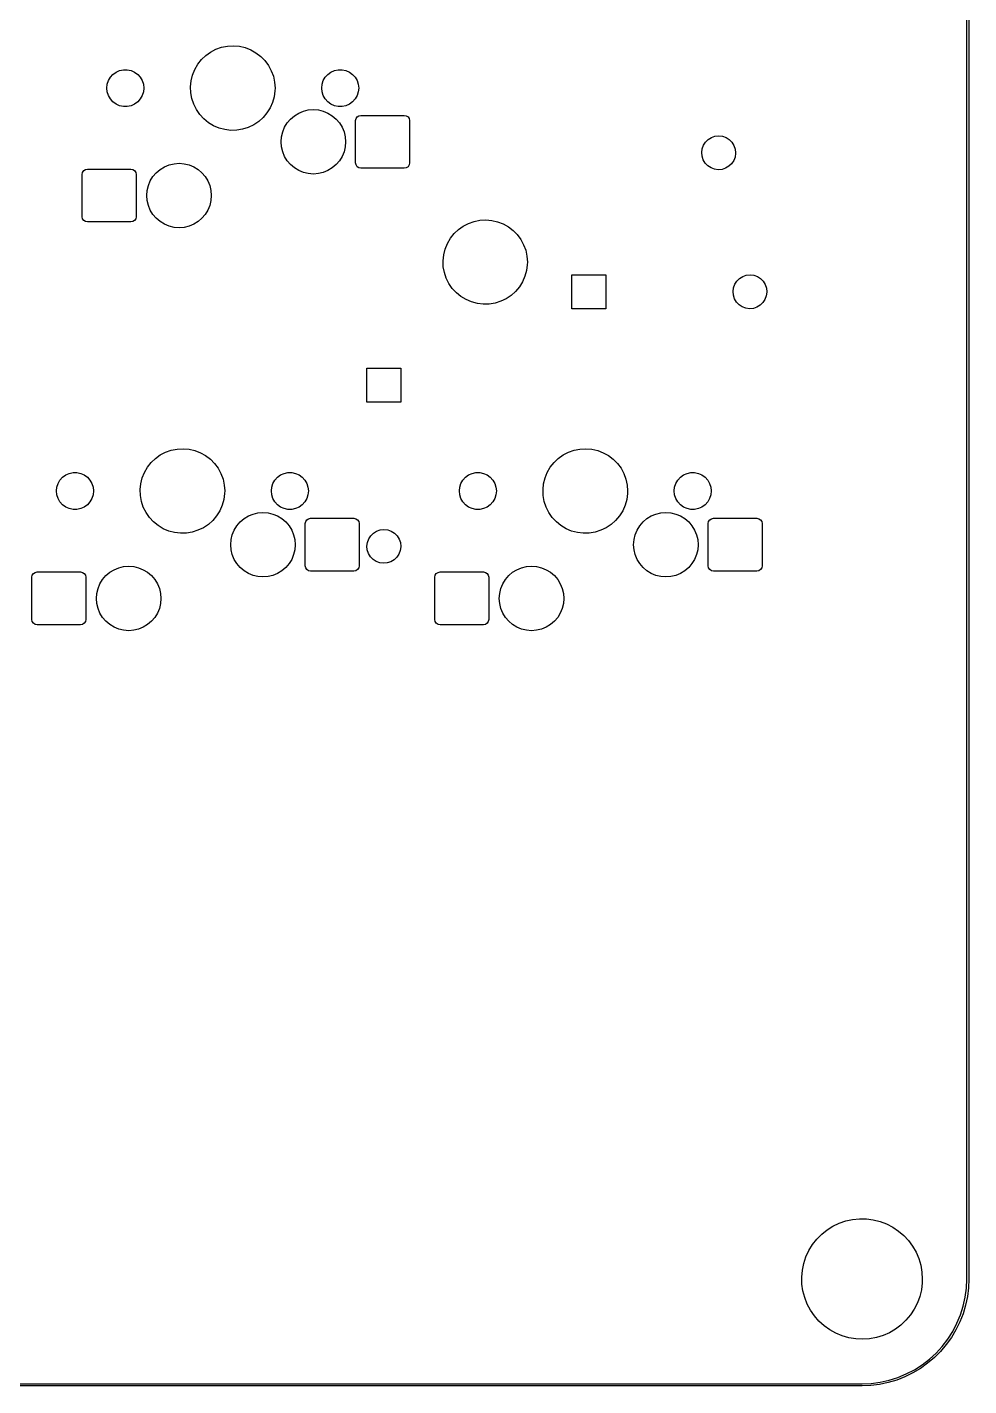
# Model space of a CAD drawing. Extents: x 64 to 386, y -179 to -50.
# Drawn here: x 341.4 to 385.9, y -179.3 to -115.1 of the extents above; entities that cross this region are included whole.
import ezdxf

# ---------------------------------------------------------------- set-up
doc = ezdxf.new("R2010")
doc.units = 0
doc.layers.add('BLACK', color=7, linetype='CONTINUOUS')

msp = doc.modelspace()

# ---------------------------------------------------------------- linework, layer by layer
at = {"layer": 'BLACK', "linetype": 'CONTINUOUS'}
for p, q in [((385.82, -174.26), (385.82, -55.51)), ((385.92, -55.51), (385.92, -174.26)), ((349.841, -116.409), (350.071, -116.245)), ((350.071, -116.245), (350.322, -116.114)), ((350.322, -116.114), (350.589, -116.021)), ((350.589, -116.021), (350.866, -115.966)), ((350.866, -115.966), (351.148, -115.95)), ((351.148, -115.95), (351.429, -115.975)), ((351.429, -115.975), (351.704, -116.038)), ((351.704, -116.038), (351.968, -116.14)), ((351.968, -116.14), (352.214, -116.278)), ((349.32, -117.07), (349.462, -116.826)), ((349.462, -116.826), (349.637, -116.604)), ((349.637, -116.604), (349.841, -116.409)), ((352.214, -116.278), (352.439, -116.45)), ((352.439, -116.45), (352.637, -116.651)), ((352.637, -116.651), (352.805, -116.878)), ((352.805, -116.878), (352.939, -117.127)), ((345.237, -117.594), (345.328, -117.436)), ((345.328, -117.436), (345.451, -117.3)), ((345.451, -117.3), (345.599, -117.192)), ((345.599, -117.192), (345.766, -117.118)), ((345.766, -117.118), (345.945, -117.08)), ((345.945, -117.08), (346.128, -117.08)), ((346.128, -117.08), (346.307, -117.118)), ((346.307, -117.118), (346.474, -117.192)), ((346.474, -117.192), (346.622, -117.3)), ((346.622, -117.3), (346.744, -117.436)), ((346.744, -117.436), (346.836, -117.594)), ((349.146, -117.606), (349.214, -117.332)), ((349.214, -117.332), (349.32, -117.07)), ((352.939, -117.127), (353.037, -117.392)), ((353.037, -117.392), (353.096, -117.668)), ((355.397, -117.594), (355.488, -117.436)), ((355.488, -117.436), (355.611, -117.3)), ((355.611, -117.3), (355.759, -117.192)), ((355.759, -117.192), (355.926, -117.118)), ((355.926, -117.118), (356.105, -117.08)), ((356.105, -117.08), (356.288, -117.08)), ((356.288, -117.08), (356.467, -117.118)), ((356.467, -117.118), (356.634, -117.192)), ((356.634, -117.192), (356.782, -117.3)), ((356.782, -117.3), (356.904, -117.436)), ((356.904, -117.436), (356.996, -117.594)), ((345.161, -117.95), (345.18, -117.768)), ((345.18, -118.132), (345.161, -117.95)), ((345.18, -117.768), (345.237, -117.594)), ((345.237, -118.306), (345.18, -118.132)), ((346.836, -117.594), (346.892, -117.768)), ((346.892, -118.132), (346.836, -118.306)), ((346.892, -117.768), (346.911, -117.95)), ((346.911, -117.95), (346.892, -118.132)), ((349.117, -117.887), (349.146, -117.606)), ((349.128, -118.169), (349.117, -117.887)), ((349.179, -118.447), (349.128, -118.169)), ((353.112, -118.076), (353.075, -118.356)), ((353.096, -117.668), (353.116, -117.95)), ((353.116, -117.95), (353.112, -118.076)), ((355.321, -117.95), (355.34, -117.768)), ((355.34, -118.132), (355.321, -117.95)), ((355.34, -117.768), (355.397, -117.594)), ((355.397, -118.306), (355.34, -118.132)), ((356.996, -117.594), (357.052, -117.768)), ((357.052, -118.132), (356.996, -118.306)), ((357.052, -117.768), (357.071, -117.95)), ((357.071, -117.95), (357.052, -118.132)), ((345.328, -118.464), (345.237, -118.306)), ((345.451, -118.6), (345.328, -118.464)), ((345.599, -118.708), (345.451, -118.6)), ((345.766, -118.782), (345.599, -118.708)), ((345.945, -118.82), (345.766, -118.782)), ((346.128, -118.82), (345.945, -118.82)), ((346.307, -118.782), (346.128, -118.82)), ((346.474, -118.708), (346.307, -118.782)), ((346.622, -118.6), (346.474, -118.708)), ((346.744, -118.464), (346.622, -118.6)), ((346.836, -118.306), (346.744, -118.464)), ((349.268, -118.715), (349.179, -118.447)), ((349.395, -118.968), (349.268, -118.715)), ((352.998, -118.627), (352.884, -118.886)), ((353.075, -118.356), (352.998, -118.627)), ((355.488, -118.464), (355.397, -118.306)), ((355.611, -118.6), (355.488, -118.464)), ((355.759, -118.708), (355.611, -118.6)), ((355.926, -118.782), (355.759, -118.708)), ((356.105, -118.82), (355.926, -118.782)), ((356.288, -118.82), (356.105, -118.82)), ((356.467, -118.782), (356.288, -118.82)), ((356.634, -118.708), (356.467, -118.782)), ((356.782, -118.6), (356.634, -118.708)), ((356.904, -118.464), (356.782, -118.6)), ((356.996, -118.306), (356.904, -118.464)), ((349.555, -119.2), (349.395, -118.968)), ((349.747, -119.408), (349.555, -119.2)), ((349.966, -119.586), (349.747, -119.408)), ((352.553, -119.342), (352.342, -119.53)), ((352.734, -119.126), (352.553, -119.342)), ((352.884, -118.886), (352.734, -119.126)), ((353.692, -119.594), (353.848, -119.412)), ((353.848, -119.412), (354.03, -119.256)), ((354.03, -119.256), (354.234, -119.131)), ((354.234, -119.131), (354.455, -119.04)), ((354.455, -119.04), (354.688, -118.984)), ((354.688, -118.984), (354.926, -118.965)), ((354.926, -118.965), (355.165, -118.984)), ((355.165, -118.984), (355.398, -119.04)), ((355.398, -119.04), (355.619, -119.131)), ((355.619, -119.131), (355.823, -119.256)), ((355.823, -119.256), (356.005, -119.412)), ((356.005, -119.412), (356.16, -119.594)), ((356.926, -119.49), (356.945, -119.394)), ((356.945, -119.394), (356.999, -119.313)), ((356.999, -119.313), (357.081, -119.259)), ((357.081, -119.259), (357.176, -119.24)), ((357.176, -119.24), (359.226, -119.24)), ((359.226, -119.24), (359.322, -119.259)), ((359.322, -119.259), (359.403, -119.313)), ((359.403, -119.313), (359.457, -119.394)), ((359.457, -119.394), (359.476, -119.49)), ((350.208, -119.732), (349.966, -119.586)), ((350.468, -119.842), (350.208, -119.732)), ((350.741, -119.915), (350.468, -119.842)), ((351.022, -119.948), (350.741, -119.915)), ((351.304, -119.941), (351.022, -119.948)), ((351.583, -119.895), (351.304, -119.941)), ((351.852, -119.81), (351.583, -119.895)), ((352.107, -119.687), (351.852, -119.81)), ((352.342, -119.53), (352.107, -119.687)), ((353.42, -120.251), (353.476, -120.019)), ((353.476, -120.019), (353.567, -119.798)), ((353.567, -119.798), (353.692, -119.594)), ((356.16, -119.594), (356.285, -119.798)), ((356.285, -119.798), (356.377, -120.019)), ((356.377, -120.019), (356.432, -120.251)), ((356.926, -121.49), (356.926, -119.49)), ((359.476, -119.49), (359.476, -121.49)), ((353.401, -120.49), (353.42, -120.251)), ((353.42, -120.729), (353.401, -120.49)), ((353.476, -120.961), (353.42, -120.729)), ((356.432, -120.729), (356.377, -120.961)), ((356.432, -120.251), (356.451, -120.49)), ((356.451, -120.49), (356.432, -120.729)), ((373.312, -120.822), (373.373, -120.654)), ((373.373, -120.654), (373.47, -120.504)), ((373.47, -120.504), (373.597, -120.38)), ((373.597, -120.38), (373.749, -120.286)), ((373.749, -120.286), (373.918, -120.229)), ((373.918, -120.229), (374.096, -120.21)), ((374.096, -120.21), (374.273, -120.231)), ((374.273, -120.231), (374.441, -120.291)), ((374.441, -120.291), (374.591, -120.387)), ((374.591, -120.387), (374.717, -120.513)), ((374.717, -120.513), (374.811, -120.664)), ((374.811, -120.664), (374.87, -120.833)), ((353.567, -121.182), (353.476, -120.961)), ((353.692, -121.386), (353.567, -121.182)), ((353.848, -121.568), (353.692, -121.386)), ((356.16, -121.386), (356.005, -121.568)), ((356.285, -121.182), (356.16, -121.386)), ((356.377, -120.961), (356.285, -121.182)), ((373.29, -120.999), (373.312, -120.822)), ((373.307, -121.176), (373.29, -120.999)), ((373.364, -121.346), (373.307, -121.176)), ((373.456, -121.498), (373.364, -121.346)), ((374.802, -121.376), (374.703, -121.524)), ((374.865, -121.209), (374.802, -121.376)), ((374.89, -121.032), (374.865, -121.209)), ((374.87, -120.833), (374.89, -121.01)), ((374.89, -121.01), (374.89, -121.032)), ((343.999, -122.03), (344.018, -121.934)), ((343.999, -124.03), (343.999, -122.03)), ((344.018, -121.934), (344.072, -121.853)), ((344.072, -121.853), (344.154, -121.799)), ((344.154, -121.799), (344.249, -121.78)), ((344.249, -121.78), (346.299, -121.78)), ((346.299, -121.78), (346.395, -121.799)), ((346.395, -121.799), (346.476, -121.853)), ((346.476, -121.853), (346.53, -121.934)), ((346.53, -121.934), (346.549, -122.03)), ((346.549, -122.03), (346.549, -124.03)), ((347.342, -122.134), (347.498, -121.952)), ((347.498, -121.952), (347.68, -121.796)), ((347.68, -121.796), (347.884, -121.671)), ((347.884, -121.671), (348.105, -121.58)), ((348.105, -121.58), (348.338, -121.524)), ((348.338, -121.524), (348.576, -121.505)), ((348.576, -121.505), (348.815, -121.524)), ((348.815, -121.524), (349.048, -121.58)), ((349.048, -121.58), (349.269, -121.671)), ((349.269, -121.671), (349.473, -121.796)), ((349.473, -121.796), (349.655, -121.952)), ((349.655, -121.952), (349.81, -122.134)), ((354.03, -121.724), (353.848, -121.568)), ((354.234, -121.849), (354.03, -121.724)), ((354.455, -121.94), (354.234, -121.849)), ((354.688, -121.996), (354.455, -121.94)), ((354.926, -122.015), (354.688, -121.996)), ((355.165, -121.996), (354.926, -122.015)), ((355.398, -121.94), (355.165, -121.996)), ((355.619, -121.849), (355.398, -121.94)), ((355.823, -121.724), (355.619, -121.849)), ((356.005, -121.568), (355.823, -121.724)), ((356.945, -121.586), (356.926, -121.49)), ((356.999, -121.667), (356.945, -121.586)), ((357.081, -121.721), (356.999, -121.667)), ((357.176, -121.74), (357.081, -121.721)), ((359.226, -121.74), (357.176, -121.74)), ((359.322, -121.721), (359.226, -121.74)), ((359.403, -121.667), (359.322, -121.721)), ((359.457, -121.586), (359.403, -121.667)), ((359.476, -121.49), (359.457, -121.586)), ((373.58, -121.626), (373.456, -121.498)), ((373.729, -121.724), (373.58, -121.626)), ((373.896, -121.786), (373.729, -121.724)), ((374.073, -121.81), (373.896, -121.786)), ((374.251, -121.794), (374.073, -121.81)), ((374.42, -121.739), (374.251, -121.794)), ((374.574, -121.647), (374.42, -121.739)), ((374.703, -121.524), (374.574, -121.647)), ((347.07, -122.791), (347.126, -122.559)), ((347.126, -122.559), (347.217, -122.338)), ((347.217, -122.338), (347.342, -122.134)), ((349.81, -122.134), (349.935, -122.338)), ((349.935, -122.338), (350.027, -122.559)), ((350.027, -122.559), (350.082, -122.791)), ((347.051, -123.03), (347.07, -122.791)), ((347.07, -123.269), (347.051, -123.03)), ((347.126, -123.501), (347.07, -123.269)), ((350.082, -123.269), (350.027, -123.501)), ((350.082, -122.791), (350.101, -123.03)), ((350.101, -123.03), (350.082, -123.269)), ((347.217, -123.722), (347.126, -123.501)), ((347.342, -123.926), (347.217, -123.722)), ((347.498, -124.108), (347.342, -123.926)), ((349.81, -123.926), (349.655, -124.108)), ((349.935, -123.722), (349.81, -123.926)), ((350.027, -123.501), (349.935, -123.722)), ((344.018, -124.126), (343.999, -124.03)), ((344.072, -124.207), (344.018, -124.126)), ((344.154, -124.261), (344.072, -124.207)), ((344.249, -124.28), (344.154, -124.261)), ((346.299, -124.28), (344.249, -124.28)), ((346.395, -124.261), (346.299, -124.28)), ((346.476, -124.207), (346.395, -124.261)), ((346.53, -124.126), (346.476, -124.207)), ((346.549, -124.03), (346.53, -124.126)), ((347.68, -124.264), (347.498, -124.108)), ((347.884, -124.389), (347.68, -124.264)), ((348.105, -124.48), (347.884, -124.389)), ((348.338, -124.536), (348.105, -124.48)), ((348.576, -124.555), (348.338, -124.536)), ((348.815, -124.536), (348.576, -124.555)), ((349.048, -124.48), (348.815, -124.536)), ((349.269, -124.389), (349.048, -124.48)), ((349.473, -124.264), (349.269, -124.389)), ((349.655, -124.108), (349.473, -124.264)), ((361.783, -124.639), (362.012, -124.475)), ((362.012, -124.475), (362.262, -124.345)), ((362.262, -124.345), (362.528, -124.252)), ((362.528, -124.252), (362.804, -124.197)), ((362.804, -124.197), (363.086, -124.181)), ((363.086, -124.181), (363.366, -124.206)), ((363.366, -124.206), (363.641, -124.269)), ((363.641, -124.269), (363.903, -124.371)), ((363.903, -124.371), (364.149, -124.508)), ((364.149, -124.508), (364.373, -124.679)), ((361.264, -125.298), (361.405, -125.054)), ((361.405, -125.054), (361.579, -124.833)), ((361.579, -124.833), (361.783, -124.639)), ((364.373, -124.679), (364.57, -124.88)), ((364.57, -124.88), (364.738, -125.107)), ((364.738, -125.107), (364.871, -125.354)), ((361.061, -126.112), (361.09, -125.832)), ((361.09, -125.832), (361.158, -125.559)), ((361.158, -125.559), (361.264, -125.298)), ((364.871, -125.354), (364.969, -125.619)), ((364.969, -125.619), (365.028, -125.894)), ((365.028, -125.894), (365.048, -126.175)), ((361.072, -126.394), (361.061, -126.112)), ((361.123, -126.671), (361.072, -126.394)), ((365.044, -126.3), (365.007, -126.579)), ((365.048, -126.175), (365.044, -126.3)), ((361.212, -126.938), (361.123, -126.671)), ((361.338, -127.19), (361.212, -126.938)), ((361.498, -127.422), (361.338, -127.19)), ((364.816, -127.108), (364.667, -127.347)), ((364.93, -126.85), (364.816, -127.108)), ((365.007, -126.579), (364.93, -126.85)), ((367.15, -128.38), (367.15, -126.78)), ((367.15, -126.78), (368.75, -126.78)), ((368.75, -126.78), (368.75, -128.38)), ((374.853, -127.224), (374.95, -127.074)), ((374.95, -127.074), (375.077, -126.95)), ((375.077, -126.95), (375.229, -126.856)), ((375.229, -126.856), (375.398, -126.799)), ((375.398, -126.799), (375.576, -126.78)), ((375.576, -126.78), (375.753, -126.801)), ((375.753, -126.801), (375.921, -126.861)), ((375.921, -126.861), (376.071, -126.957)), ((376.071, -126.957), (376.197, -127.083)), ((376.197, -127.083), (376.291, -127.234)), ((361.689, -127.628), (361.498, -127.422)), ((361.908, -127.806), (361.689, -127.628)), ((362.149, -127.952), (361.908, -127.806)), ((364.276, -127.75), (364.042, -127.907)), ((364.486, -127.563), (364.276, -127.75)), ((364.667, -127.347), (364.486, -127.563)), ((374.77, -127.569), (374.792, -127.392)), ((374.787, -127.746), (374.77, -127.569)), ((374.844, -127.916), (374.787, -127.746)), ((374.792, -127.392), (374.853, -127.224)), ((376.345, -127.779), (376.282, -127.946)), ((376.291, -127.234), (376.35, -127.403)), ((376.37, -127.602), (376.345, -127.779)), ((376.35, -127.403), (376.37, -127.58)), ((376.37, -127.58), (376.37, -127.602)), ((362.408, -128.061), (362.149, -127.952)), ((362.681, -128.134), (362.408, -128.061)), ((362.96, -128.167), (362.681, -128.134)), ((363.242, -128.16), (362.96, -128.167)), ((363.52, -128.114), (363.242, -128.16)), ((363.788, -128.029), (363.52, -128.114)), ((364.042, -127.907), (363.788, -128.029)), ((368.75, -128.38), (367.15, -128.38)), ((374.936, -128.068), (374.844, -127.916)), ((375.06, -128.196), (374.936, -128.068)), ((375.209, -128.294), (375.06, -128.196)), ((375.376, -128.356), (375.209, -128.294)), ((375.553, -128.38), (375.376, -128.356)), ((375.731, -128.364), (375.553, -128.38)), ((375.9, -128.309), (375.731, -128.364)), ((376.054, -128.217), (375.9, -128.309)), ((376.183, -128.094), (376.054, -128.217)), ((376.282, -127.946), (376.183, -128.094)), ((357.46, -132.8), (357.46, -131.2)), ((357.46, -131.2), (359.06, -131.2)), ((359.06, -131.2), (359.06, -132.8)), ((359.06, -132.8), (357.46, -132.8)), ((347.256, -135.654), (347.46, -135.459)), ((347.46, -135.459), (347.69, -135.295)), ((347.69, -135.295), (347.941, -135.164)), ((347.941, -135.164), (348.207, -135.071)), ((348.207, -135.071), (348.484, -135.016)), ((348.484, -135.016), (348.766, -135)), ((348.766, -135), (349.048, -135.025)), ((349.048, -135.025), (349.323, -135.088)), ((349.323, -135.088), (349.587, -135.19)), ((349.587, -135.19), (349.833, -135.328)), ((349.833, -135.328), (350.058, -135.5)), ((350.058, -135.5), (350.256, -135.701)), ((366.306, -135.654), (366.51, -135.459)), ((366.51, -135.459), (366.74, -135.295)), ((366.74, -135.295), (366.991, -135.164)), ((366.991, -135.164), (367.257, -135.071)), ((367.257, -135.071), (367.534, -135.016)), ((367.534, -135.016), (367.816, -135)), ((367.816, -135), (368.098, -135.025)), ((368.098, -135.025), (368.373, -135.088)), ((368.373, -135.088), (368.637, -135.19)), ((368.637, -135.19), (368.883, -135.328)), ((368.883, -135.328), (369.108, -135.5)), ((369.108, -135.5), (369.306, -135.701)), ((343.217, -136.242), (343.385, -136.168)), ((343.385, -136.168), (343.564, -136.13)), ((343.564, -136.13), (343.746, -136.13)), ((343.746, -136.13), (343.925, -136.168)), ((343.925, -136.168), (344.092, -136.242)), ((346.833, -136.382), (346.939, -136.12)), ((346.939, -136.12), (347.081, -135.876)), ((347.081, -135.876), (347.256, -135.654)), ((350.256, -135.701), (350.424, -135.928)), ((350.424, -135.928), (350.558, -136.177)), ((350.558, -136.177), (350.656, -136.442)), ((353.377, -136.242), (353.545, -136.168)), ((353.545, -136.168), (353.724, -136.13)), ((353.724, -136.13), (353.906, -136.13)), ((353.906, -136.13), (354.085, -136.168)), ((354.085, -136.168), (354.252, -136.242)), ((362.267, -136.242), (362.435, -136.168)), ((362.435, -136.168), (362.614, -136.13)), ((362.614, -136.13), (362.796, -136.13)), ((362.796, -136.13), (362.975, -136.168)), ((362.975, -136.168), (363.142, -136.242)), ((365.883, -136.382), (365.989, -136.12)), ((365.989, -136.12), (366.131, -135.876)), ((366.131, -135.876), (366.306, -135.654)), ((369.306, -135.701), (369.474, -135.928)), ((369.474, -135.928), (369.608, -136.177)), ((369.608, -136.177), (369.706, -136.442)), ((372.428, -136.242), (372.595, -136.168)), ((372.595, -136.168), (372.774, -136.13)), ((372.774, -136.13), (372.956, -136.13)), ((372.956, -136.13), (373.135, -136.168)), ((373.135, -136.168), (373.303, -136.242)), ((342.78, -137), (342.799, -136.818)), ((342.799, -136.818), (342.856, -136.644)), ((342.856, -136.644), (342.947, -136.486)), ((342.947, -136.486), (343.07, -136.35)), ((343.07, -136.35), (343.217, -136.242)), ((344.092, -136.242), (344.24, -136.35)), ((344.24, -136.35), (344.363, -136.486)), ((344.363, -136.486), (344.454, -136.644)), ((344.454, -136.644), (344.511, -136.818)), ((344.511, -136.818), (344.53, -137)), ((346.736, -136.937), (346.765, -136.656)), ((346.765, -136.656), (346.833, -136.382)), ((350.656, -136.442), (350.715, -136.718)), ((350.715, -136.718), (350.735, -137)), ((352.94, -137), (352.959, -136.818)), ((352.959, -136.818), (353.016, -136.644)), ((353.016, -136.644), (353.107, -136.486)), ((353.107, -136.486), (353.23, -136.35)), ((353.23, -136.35), (353.377, -136.242)), ((354.252, -136.242), (354.4, -136.35)), ((354.4, -136.35), (354.523, -136.486)), ((354.523, -136.486), (354.614, -136.644)), ((354.614, -136.644), (354.671, -136.818)), ((354.671, -136.818), (354.69, -137)), ((361.83, -137), (361.849, -136.818)), ((361.849, -136.818), (361.906, -136.644)), ((361.906, -136.644), (361.997, -136.486)), ((361.997, -136.486), (362.12, -136.35)), ((362.12, -136.35), (362.267, -136.242)), ((363.142, -136.242), (363.29, -136.35)), ((363.29, -136.35), (363.413, -136.486)), ((363.413, -136.486), (363.504, -136.644)), ((363.504, -136.644), (363.561, -136.818)), ((363.561, -136.818), (363.58, -137)), ((365.786, -136.937), (365.815, -136.656)), ((365.815, -136.656), (365.883, -136.382)), ((369.706, -136.442), (369.765, -136.718)), ((369.765, -136.718), (369.785, -137)), ((371.99, -137), (372.009, -136.818)), ((372.009, -136.818), (372.066, -136.644)), ((372.066, -136.644), (372.157, -136.486)), ((372.157, -136.486), (372.28, -136.35)), ((372.28, -136.35), (372.428, -136.242)), ((373.303, -136.242), (373.45, -136.35)), ((373.45, -136.35), (373.573, -136.486)), ((373.573, -136.486), (373.664, -136.644)), ((373.664, -136.644), (373.721, -136.818)), ((373.721, -136.818), (373.74, -137)), ((342.799, -137.182), (342.78, -137)), ((342.856, -137.356), (342.799, -137.182)), ((342.947, -137.514), (342.856, -137.356)), ((344.454, -137.356), (344.363, -137.514)), ((344.511, -137.182), (344.454, -137.356)), ((344.53, -137), (344.511, -137.182)), ((346.747, -137.219), (346.736, -136.937)), ((346.798, -137.497), (346.747, -137.219)), ((350.693, -137.406), (350.617, -137.677)), ((350.731, -137.126), (350.693, -137.406)), ((350.735, -137), (350.731, -137.126)), ((352.959, -137.182), (352.94, -137)), ((353.016, -137.356), (352.959, -137.182)), ((353.107, -137.514), (353.016, -137.356)), ((354.614, -137.356), (354.523, -137.514)), ((354.671, -137.182), (354.614, -137.356)), ((354.69, -137), (354.671, -137.182)), ((361.849, -137.182), (361.83, -137)), ((361.906, -137.356), (361.849, -137.182)), ((361.997, -137.514), (361.906, -137.356)), ((363.504, -137.356), (363.413, -137.514)), ((363.561, -137.182), (363.504, -137.356)), ((363.58, -137), (363.561, -137.182)), ((365.797, -137.219), (365.786, -136.937)), ((365.848, -137.497), (365.797, -137.219)), ((369.743, -137.406), (369.667, -137.677)), ((369.781, -137.126), (369.743, -137.406)), ((369.785, -137), (369.781, -137.126)), ((372.009, -137.182), (371.99, -137)), ((372.066, -137.356), (372.009, -137.182)), ((372.157, -137.514), (372.066, -137.356)), ((373.664, -137.356), (373.573, -137.514)), ((373.721, -137.182), (373.664, -137.356)), ((373.74, -137), (373.721, -137.182)), ((343.07, -137.65), (342.947, -137.514)), ((343.217, -137.758), (343.07, -137.65)), ((343.385, -137.832), (343.217, -137.758)), ((343.564, -137.87), (343.385, -137.832)), ((343.746, -137.87), (343.564, -137.87)), ((343.925, -137.832), (343.746, -137.87)), ((344.092, -137.758), (343.925, -137.832)), ((344.24, -137.65), (344.092, -137.758)), ((344.363, -137.514), (344.24, -137.65)), ((346.887, -137.765), (346.798, -137.497)), ((347.014, -138.018), (346.887, -137.765)), ((347.174, -138.25), (347.014, -138.018)), ((350.503, -137.936), (350.353, -138.176)), ((350.617, -137.677), (350.503, -137.936)), ((351.853, -138.181), (352.074, -138.09)), ((352.074, -138.09), (352.306, -138.034)), ((352.306, -138.034), (352.545, -138.015)), ((352.545, -138.015), (352.784, -138.034)), ((352.784, -138.034), (353.016, -138.09)), ((353.016, -138.09), (353.237, -138.181)), ((353.23, -137.65), (353.107, -137.514)), ((353.377, -137.758), (353.23, -137.65)), ((353.545, -137.832), (353.377, -137.758)), ((353.724, -137.87), (353.545, -137.832)), ((353.906, -137.87), (353.724, -137.87)), ((354.085, -137.832), (353.906, -137.87)), ((354.252, -137.758), (354.085, -137.832)), ((354.4, -137.65), (354.252, -137.758)), ((354.523, -137.514), (354.4, -137.65)), ((362.12, -137.65), (361.997, -137.514)), ((362.267, -137.758), (362.12, -137.65)), ((362.435, -137.832), (362.267, -137.758)), ((362.614, -137.87), (362.435, -137.832)), ((362.796, -137.87), (362.614, -137.87)), ((362.975, -137.832), (362.796, -137.87)), ((363.142, -137.758), (362.975, -137.832)), ((363.29, -137.65), (363.142, -137.758)), ((363.413, -137.514), (363.29, -137.65)), ((365.937, -137.765), (365.848, -137.497)), ((366.064, -138.018), (365.937, -137.765)), ((366.224, -138.25), (366.064, -138.018)), ((369.553, -137.936), (369.403, -138.176)), ((369.667, -137.677), (369.553, -137.936)), ((370.903, -138.181), (371.124, -138.09)), ((371.124, -138.09), (371.356, -138.034)), ((371.356, -138.034), (371.595, -138.015)), ((371.595, -138.015), (371.834, -138.034)), ((371.834, -138.034), (372.066, -138.09)), ((372.066, -138.09), (372.287, -138.181)), ((372.28, -137.65), (372.157, -137.514)), ((372.428, -137.758), (372.28, -137.65)), ((372.595, -137.832), (372.428, -137.758)), ((372.774, -137.87), (372.595, -137.832)), ((372.956, -137.87), (372.774, -137.87)), ((373.135, -137.832), (372.956, -137.87)), ((373.303, -137.758), (373.135, -137.832)), ((373.45, -137.65), (373.303, -137.758)), ((373.573, -137.514), (373.45, -137.65)), ((347.366, -138.458), (347.174, -138.25)), ((347.585, -138.636), (347.366, -138.458)), ((347.827, -138.782), (347.585, -138.636)), ((349.726, -138.737), (349.471, -138.86)), ((349.961, -138.58), (349.726, -138.737)), ((350.171, -138.392), (349.961, -138.58)), ((350.353, -138.176), (350.171, -138.392)), ((351.186, -138.848), (351.311, -138.644)), ((351.311, -138.644), (351.467, -138.462)), ((351.467, -138.462), (351.649, -138.306)), ((351.649, -138.306), (351.853, -138.181)), ((353.237, -138.181), (353.441, -138.306)), ((353.441, -138.306), (353.623, -138.462)), ((353.623, -138.462), (353.779, -138.644)), ((353.779, -138.644), (353.904, -138.848)), ((354.545, -138.54), (354.564, -138.444)), ((354.545, -140.54), (354.545, -138.54)), ((354.564, -138.444), (354.618, -138.363)), ((354.618, -138.363), (354.699, -138.309)), ((354.699, -138.309), (354.795, -138.29)), ((354.795, -138.29), (356.845, -138.29)), ((356.845, -138.29), (356.941, -138.309)), ((356.941, -138.309), (357.022, -138.363)), ((357.022, -138.363), (357.076, -138.444)), ((357.076, -138.444), (357.095, -138.54)), ((357.095, -138.54), (357.095, -140.54)), ((366.416, -138.458), (366.224, -138.25)), ((366.635, -138.636), (366.416, -138.458)), ((366.877, -138.782), (366.635, -138.636)), ((368.776, -138.737), (368.521, -138.86)), ((369.011, -138.58), (368.776, -138.737)), ((369.221, -138.392), (369.011, -138.58)), ((369.403, -138.176), (369.221, -138.392)), ((370.236, -138.848), (370.361, -138.644)), ((370.361, -138.644), (370.517, -138.462)), ((370.517, -138.462), (370.699, -138.306)), ((370.699, -138.306), (370.903, -138.181)), ((372.287, -138.181), (372.491, -138.306)), ((372.491, -138.306), (372.673, -138.462)), ((372.673, -138.462), (372.829, -138.644)), ((372.829, -138.644), (372.954, -138.848)), ((373.595, -138.54), (373.614, -138.444)), ((373.595, -140.54), (373.595, -138.54)), ((373.614, -138.444), (373.668, -138.363)), ((373.668, -138.363), (373.749, -138.309)), ((373.749, -138.309), (373.845, -138.29)), ((373.845, -138.29), (375.895, -138.29)), ((375.895, -138.29), (375.991, -138.309)), ((375.991, -138.309), (376.072, -138.363)), ((376.072, -138.363), (376.126, -138.444)), ((376.126, -138.444), (376.145, -138.54)), ((376.145, -138.54), (376.145, -140.54)), ((348.087, -138.892), (347.827, -138.782)), ((348.36, -138.965), (348.087, -138.892)), ((348.641, -138.998), (348.36, -138.965)), ((348.923, -138.991), (348.641, -138.998)), ((349.202, -138.945), (348.923, -138.991)), ((349.471, -138.86), (349.202, -138.945)), ((351.02, -139.54), (351.039, -139.301)), ((351.039, -139.301), (351.095, -139.069)), ((351.095, -139.069), (351.186, -138.848)), ((353.904, -138.848), (353.995, -139.069)), ((353.995, -139.069), (354.051, -139.301)), ((354.051, -139.301), (354.07, -139.54)), ((357.482, -139.432), (357.543, -139.264)), ((357.543, -139.264), (357.64, -139.114)), ((357.64, -139.114), (357.767, -138.99)), ((357.767, -138.99), (357.919, -138.896)), ((357.919, -138.896), (358.088, -138.839)), ((358.088, -138.839), (358.266, -138.82)), ((358.266, -138.82), (358.443, -138.841)), ((358.443, -138.841), (358.611, -138.901)), ((358.611, -138.901), (358.761, -138.997)), ((358.761, -138.997), (358.887, -139.123)), ((358.887, -139.123), (358.981, -139.274)), ((358.981, -139.274), (359.04, -139.443)), ((367.137, -138.892), (366.877, -138.782)), ((367.41, -138.965), (367.137, -138.892)), ((367.691, -138.998), (367.41, -138.965)), ((367.973, -138.991), (367.691, -138.998)), ((368.252, -138.945), (367.973, -138.991)), ((368.521, -138.86), (368.252, -138.945)), ((370.07, -139.54), (370.089, -139.301)), ((370.089, -139.301), (370.145, -139.069)), ((370.145, -139.069), (370.236, -138.848)), ((372.954, -138.848), (373.045, -139.069)), ((373.045, -139.069), (373.101, -139.301)), ((373.101, -139.301), (373.12, -139.54)), ((351.039, -139.779), (351.02, -139.54)), ((351.095, -140.011), (351.039, -139.779)), ((351.186, -140.232), (351.095, -140.011)), ((353.995, -140.011), (353.904, -140.232)), ((354.051, -139.779), (353.995, -140.011)), ((354.07, -139.54), (354.051, -139.779)), ((357.46, -139.609), (357.482, -139.432)), ((357.477, -139.786), (357.46, -139.609)), ((357.534, -139.956), (357.477, -139.786)), ((357.626, -140.108), (357.534, -139.956)), ((358.972, -139.986), (358.873, -140.134)), ((359.035, -139.819), (358.972, -139.986)), ((359.06, -139.642), (359.035, -139.819)), ((359.04, -139.443), (359.06, -139.62)), ((359.06, -139.62), (359.06, -139.642)), ((370.089, -139.779), (370.07, -139.54)), ((370.145, -140.011), (370.089, -139.779)), ((370.236, -140.232), (370.145, -140.011)), ((373.045, -140.011), (372.954, -140.232)), ((373.101, -139.779), (373.045, -140.011)), ((373.12, -139.54), (373.101, -139.779)), ((345.503, -140.721), (345.724, -140.63)), ((345.724, -140.63), (345.956, -140.574)), ((345.956, -140.574), (346.195, -140.555)), ((346.195, -140.555), (346.434, -140.574)), ((346.434, -140.574), (346.666, -140.63)), ((346.666, -140.63), (346.887, -140.721)), ((351.311, -140.436), (351.186, -140.232)), ((351.467, -140.618), (351.311, -140.436)), ((351.649, -140.774), (351.467, -140.618)), ((353.623, -140.618), (353.441, -140.774)), ((353.779, -140.436), (353.623, -140.618)), ((353.904, -140.232), (353.779, -140.436)), ((354.564, -140.636), (354.545, -140.54)), ((354.618, -140.717), (354.564, -140.636)), ((357.076, -140.636), (357.022, -140.717)), ((357.095, -140.54), (357.076, -140.636)), ((357.75, -140.236), (357.626, -140.108)), ((357.899, -140.334), (357.75, -140.236)), ((358.066, -140.396), (357.899, -140.334)), ((358.243, -140.42), (358.066, -140.396)), ((358.421, -140.404), (358.243, -140.42)), ((358.59, -140.349), (358.421, -140.404)), ((358.744, -140.257), (358.59, -140.349)), ((358.873, -140.134), (358.744, -140.257)), ((364.553, -140.721), (364.774, -140.63)), ((364.774, -140.63), (365.006, -140.574)), ((365.006, -140.574), (365.245, -140.555)), ((365.245, -140.555), (365.484, -140.574)), ((365.484, -140.574), (365.716, -140.63)), ((365.716, -140.63), (365.937, -140.721)), ((370.361, -140.436), (370.236, -140.232)), ((370.517, -140.618), (370.361, -140.436)), ((370.699, -140.774), (370.517, -140.618)), ((372.673, -140.618), (372.491, -140.774)), ((372.829, -140.436), (372.673, -140.618)), ((372.954, -140.232), (372.829, -140.436)), ((373.614, -140.636), (373.595, -140.54)), ((373.668, -140.717), (373.614, -140.636)), ((376.126, -140.636), (376.072, -140.717)), ((376.145, -140.54), (376.126, -140.636)), ((341.618, -141.08), (341.637, -140.984)), ((341.618, -143.08), (341.618, -141.08)), ((341.637, -140.984), (341.691, -140.903)), ((341.691, -140.903), (341.772, -140.849)), ((341.772, -140.849), (341.868, -140.83)), ((341.868, -140.83), (343.918, -140.83)), ((343.918, -140.83), (344.014, -140.849)), ((344.014, -140.849), (344.095, -140.903)), ((344.095, -140.903), (344.149, -140.984)), ((344.149, -140.984), (344.168, -141.08)), ((344.168, -141.08), (344.168, -143.08)), ((344.836, -141.388), (344.961, -141.184)), ((344.961, -141.184), (345.117, -141.002)), ((345.117, -141.002), (345.299, -140.846)), ((345.299, -140.846), (345.503, -140.721)), ((346.887, -140.721), (347.091, -140.846)), ((347.091, -140.846), (347.273, -141.002)), ((347.273, -141.002), (347.429, -141.184)), ((347.429, -141.184), (347.554, -141.388)), ((351.853, -140.899), (351.649, -140.774)), ((352.074, -140.99), (351.853, -140.899)), ((352.306, -141.046), (352.074, -140.99)), ((352.545, -141.065), (352.306, -141.046)), ((352.784, -141.046), (352.545, -141.065)), ((353.016, -140.99), (352.784, -141.046)), ((353.237, -140.899), (353.016, -140.99)), ((353.441, -140.774), (353.237, -140.899)), ((354.699, -140.771), (354.618, -140.717)), ((354.795, -140.79), (354.699, -140.771)), ((356.845, -140.79), (354.795, -140.79)), ((356.941, -140.771), (356.845, -140.79)), ((357.022, -140.717), (356.941, -140.771)), ((360.668, -141.08), (360.687, -140.984)), ((360.668, -143.08), (360.668, -141.08)), ((360.687, -140.984), (360.741, -140.903)), ((360.741, -140.903), (360.822, -140.849)), ((360.822, -140.849), (360.918, -140.83)), ((360.918, -140.83), (362.968, -140.83)), ((362.968, -140.83), (363.064, -140.849)), ((363.064, -140.849), (363.145, -140.903)), ((363.145, -140.903), (363.199, -140.984)), ((363.199, -140.984), (363.218, -141.08)), ((363.218, -141.08), (363.218, -143.08)), ((363.886, -141.388), (364.011, -141.184)), ((364.011, -141.184), (364.167, -141.002)), ((364.167, -141.002), (364.349, -140.846)), ((364.349, -140.846), (364.553, -140.721)), ((365.937, -140.721), (366.141, -140.846)), ((366.141, -140.846), (366.323, -141.002)), ((366.323, -141.002), (366.479, -141.184)), ((366.479, -141.184), (366.604, -141.388)), ((370.903, -140.899), (370.699, -140.774)), ((371.124, -140.99), (370.903, -140.899)), ((371.356, -141.046), (371.124, -140.99)), ((371.595, -141.065), (371.356, -141.046)), ((371.834, -141.046), (371.595, -141.065)), ((372.066, -140.99), (371.834, -141.046)), ((372.287, -140.899), (372.066, -140.99)), ((372.491, -140.774), (372.287, -140.899)), ((373.749, -140.771), (373.668, -140.717)), ((373.845, -140.79), (373.749, -140.771)), ((375.895, -140.79), (373.845, -140.79)), ((375.991, -140.771), (375.895, -140.79)), ((376.072, -140.717), (375.991, -140.771)), ((344.67, -142.08), (344.689, -141.841)), ((344.689, -141.841), (344.745, -141.609)), ((344.745, -141.609), (344.836, -141.388)), ((347.554, -141.388), (347.645, -141.609)), ((347.645, -141.609), (347.701, -141.841)), ((347.701, -141.841), (347.72, -142.08)), ((363.72, -142.08), (363.739, -141.841)), ((363.739, -141.841), (363.795, -141.609)), ((363.795, -141.609), (363.886, -141.388)), ((366.604, -141.388), (366.695, -141.609)), ((366.695, -141.609), (366.751, -141.841)), ((366.751, -141.841), (366.77, -142.08)), ((344.689, -142.319), (344.67, -142.08)), ((344.745, -142.551), (344.689, -142.319)), ((344.836, -142.772), (344.745, -142.551)), ((347.645, -142.551), (347.554, -142.772)), ((347.701, -142.319), (347.645, -142.551)), ((347.72, -142.08), (347.701, -142.319)), ((363.739, -142.319), (363.72, -142.08)), ((363.795, -142.551), (363.739, -142.319)), ((363.886, -142.772), (363.795, -142.551)), ((366.695, -142.551), (366.604, -142.772)), ((366.751, -142.319), (366.695, -142.551)), ((366.77, -142.08), (366.751, -142.319)), ((341.637, -143.176), (341.618, -143.08)), ((341.691, -143.257), (341.637, -143.176)), ((344.149, -143.176), (344.095, -143.257)), ((344.168, -143.08), (344.149, -143.176)), ((344.961, -142.976), (344.836, -142.772)), ((345.117, -143.158), (344.961, -142.976)), ((345.299, -143.314), (345.117, -143.158)), ((347.273, -143.158), (347.091, -143.314)), ((347.429, -142.976), (347.273, -143.158)), ((347.554, -142.772), (347.429, -142.976)), ((360.687, -143.176), (360.668, -143.08)), ((360.741, -143.257), (360.687, -143.176)), ((363.199, -143.176), (363.145, -143.257)), ((363.218, -143.08), (363.199, -143.176)), ((364.011, -142.976), (363.886, -142.772)), ((364.167, -143.158), (364.011, -142.976)), ((364.349, -143.314), (364.167, -143.158)), ((366.323, -143.158), (366.141, -143.314)), ((366.479, -142.976), (366.323, -143.158)), ((366.604, -142.772), (366.479, -142.976)), ((341.772, -143.311), (341.691, -143.257)), ((341.868, -143.33), (341.772, -143.311)), ((343.918, -143.33), (341.868, -143.33)), ((344.014, -143.311), (343.918, -143.33)), ((344.095, -143.257), (344.014, -143.311)), ((345.503, -143.439), (345.299, -143.314)), ((345.724, -143.53), (345.503, -143.439)), ((345.956, -143.586), (345.724, -143.53)), ((346.195, -143.605), (345.956, -143.586)), ((346.434, -143.586), (346.195, -143.605)), ((346.666, -143.53), (346.434, -143.586)), ((346.887, -143.439), (346.666, -143.53)), ((347.091, -143.314), (346.887, -143.439)), ((360.822, -143.311), (360.741, -143.257)), ((360.918, -143.33), (360.822, -143.311)), ((362.968, -143.33), (360.918, -143.33)), ((363.064, -143.311), (362.968, -143.33)), ((363.145, -143.257), (363.064, -143.311)), ((364.553, -143.439), (364.349, -143.314)), ((364.774, -143.53), (364.553, -143.439)), ((365.006, -143.586), (364.774, -143.53)), ((365.245, -143.605), (365.006, -143.586)), ((365.484, -143.586), (365.245, -143.605)), ((365.716, -143.53), (365.484, -143.586)), ((365.937, -143.439), (365.716, -143.53)), ((366.141, -143.314), (365.937, -143.439)), ((379.793, -171.621), (380.104, -171.515)), ((380.104, -171.515), (380.424, -171.445)), ((380.424, -171.445), (380.751, -171.412)), ((380.751, -171.412), (381.079, -171.418)), ((381.079, -171.418), (381.404, -171.46)), ((381.404, -171.46), (381.722, -171.54)), ((378.732, -172.375), (378.963, -172.142)), ((378.963, -172.142), (379.219, -171.937)), ((379.219, -171.937), (379.497, -171.763)), ((379.497, -171.763), (379.793, -171.621)), ((381.722, -171.54), (382.029, -171.656)), ((382.029, -171.656), (382.321, -171.807)), ((382.321, -171.807), (382.593, -171.99)), ((382.593, -171.99), (382.843, -172.203)), ((378.358, -172.913), (378.53, -172.633)), ((378.53, -172.633), (378.732, -172.375)), ((382.843, -172.203), (383.066, -172.443)), ((383.066, -172.443), (383.26, -172.708)), ((383.26, -172.708), (383.423, -172.993)), ((378.117, -173.522), (378.22, -173.211)), ((378.22, -173.211), (378.358, -172.913)), ((383.423, -172.993), (383.552, -173.295)), ((383.552, -173.295), (383.645, -173.609)), ((378.021, -174.17), (378.051, -173.844)), ((378.051, -173.844), (378.117, -173.522)), ((383.645, -173.609), (383.701, -173.932)), ((383.701, -173.932), (383.72, -174.26)), ((378.03, -174.498), (378.021, -174.17)), ((378.076, -174.823), (378.03, -174.498)), ((383.714, -174.439), (383.675, -174.765)), ((383.72, -174.26), (383.714, -174.439)), ((385.749, -175.12), (385.806, -174.692)), ((385.806, -174.692), (385.824, -174.27)), ((385.824, -174.27), (385.82, -174.26)), ((385.903, -174.677), (385.851, -175.091)), ((385.92, -174.26), (385.903, -174.677)), ((378.159, -175.141), (378.076, -174.823)), ((378.279, -175.446), (378.159, -175.141)), ((383.598, -175.084), (383.486, -175.392)), ((383.675, -174.765), (383.598, -175.084)), ((385.656, -175.542), (385.749, -175.12)), ((385.851, -175.091), (385.765, -175.5)), ((378.432, -175.736), (378.279, -175.446)), ((378.618, -176.007), (378.432, -175.736)), ((378.834, -176.254), (378.618, -176.007)), ((383.158, -175.959), (382.948, -176.211)), ((383.338, -175.685), (383.158, -175.959)), ((383.486, -175.392), (383.338, -175.685)), ((385.36, -176.354), (385.526, -175.955)), ((385.646, -175.9), (385.495, -176.289)), ((385.526, -175.955), (385.656, -175.542)), ((385.765, -175.5), (385.646, -175.9)), ((379.076, -176.475), (378.834, -176.254)), ((379.343, -176.666), (379.076, -176.475)), ((382.447, -176.634), (382.164, -176.799)), ((382.71, -176.437), (382.447, -176.634)), ((382.948, -176.211), (382.71, -176.437)), ((385.161, -176.737), (385.36, -176.354)), ((385.495, -176.289), (385.311, -176.664)), ((379.63, -176.826), (379.343, -176.666)), ((379.933, -176.951), (379.63, -176.826)), ((380.248, -177.041), (379.933, -176.951)), ((380.572, -177.094), (380.248, -177.041)), ((380.9, -177.11), (380.572, -177.094)), ((381.227, -177.088), (380.9, -177.11)), ((381.55, -177.028), (381.227, -177.088)), ((381.863, -176.931), (381.55, -177.028)), ((382.164, -176.799), (381.863, -176.931)), ((384.666, -177.445), (384.929, -177.102)), ((385.098, -177.022), (384.855, -177.362)), ((384.929, -177.102), (385.161, -176.737)), ((385.311, -176.664), (385.098, -177.022)), ((384.055, -178.056), (384.374, -177.764)), ((384.585, -177.68), (384.29, -177.975)), ((384.374, -177.764), (384.666, -177.445)), ((384.855, -177.362), (384.585, -177.68)), ((382.964, -178.75), (383.347, -178.551)), ((383.632, -178.488), (383.274, -178.701)), ((383.347, -178.551), (383.712, -178.319)), ((383.972, -178.245), (383.632, -178.488)), ((383.712, -178.319), (384.055, -178.056)), ((384.29, -177.975), (383.972, -178.245)), ((69.04, -179.21), (380.87, -179.21)), ((380.87, -179.21), (380.88, -179.214)), ((380.88, -179.214), (381.302, -179.196)), ((381.302, -179.196), (381.73, -179.139)), ((382.11, -179.155), (381.701, -179.241)), ((381.73, -179.139), (382.152, -179.046)), ((382.51, -179.036), (382.11, -179.155)), ((382.152, -179.046), (382.565, -178.916)), ((382.899, -178.885), (382.51, -179.036)), ((382.565, -178.916), (382.964, -178.75)), ((383.274, -178.701), (382.899, -178.885)), ((380.87, -179.31), (69.04, -179.31)), ((381.287, -179.293), (380.87, -179.31)), ((381.701, -179.241), (381.287, -179.293))]:
    msp.add_line(p, q, dxfattribs=at)

doc.saveas('drawing.dxf')
